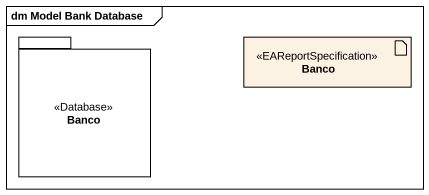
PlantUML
@startuml
mainframe dm Model Bank Database
package Banco <<Database>> {
}
artifact "Banco" as Banco_2 <<EAReportSpecification>>
@enduml
